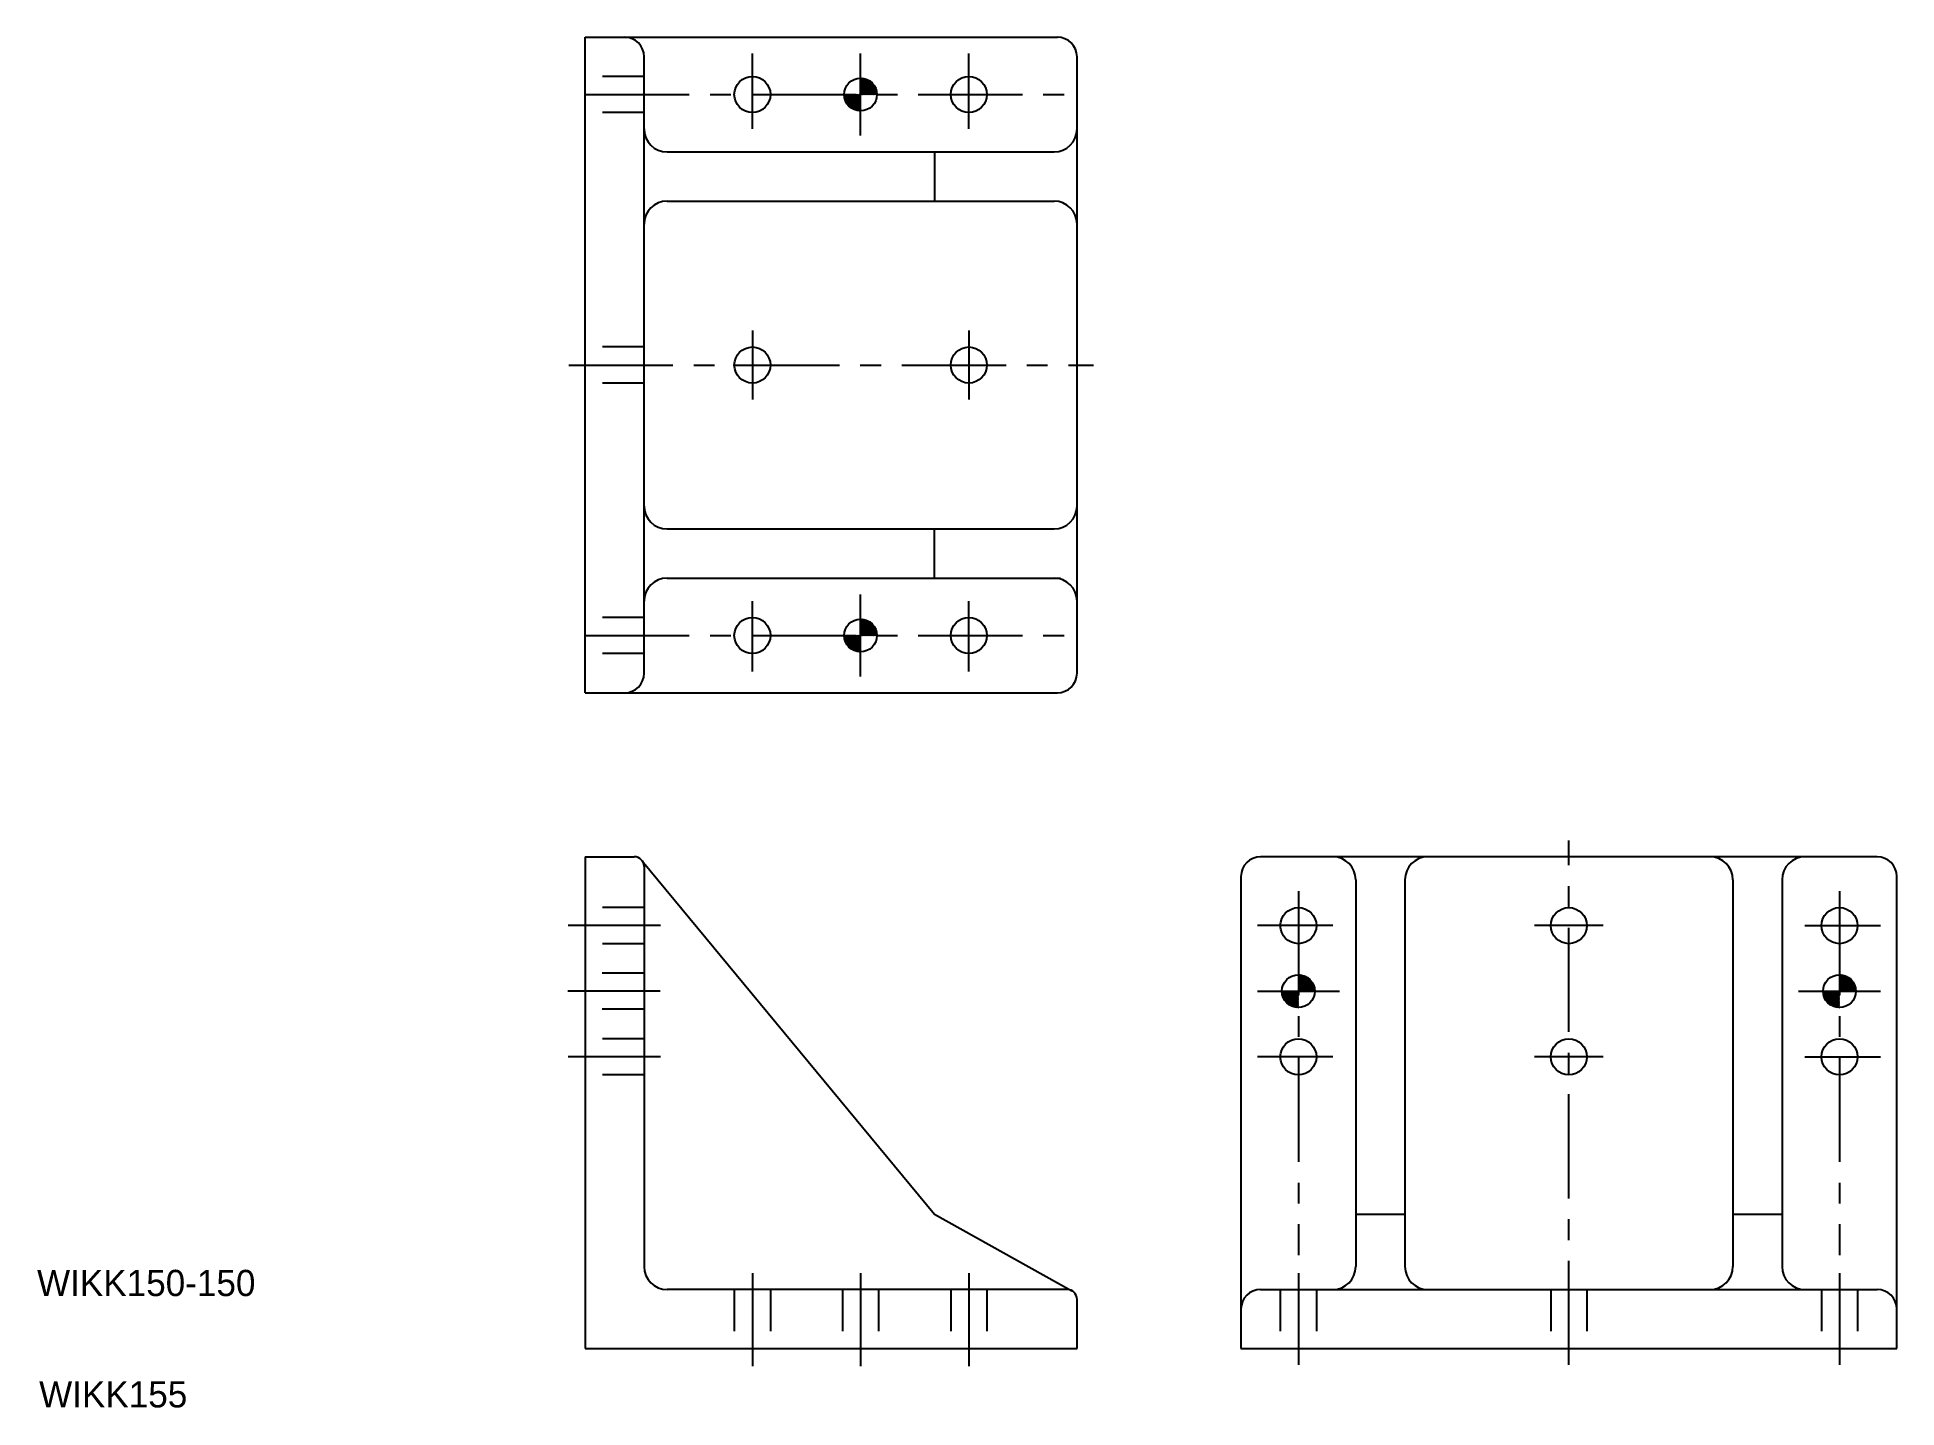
# Model space of a CAD drawing. Extents: x 300 to 867, y 391 to 809.
import ezdxf

# ---------------------------------------------------------------- set-up
doc = ezdxf.new("R2010")
doc.units = 0
doc.linetypes.add('CENTER', pattern=[50.8, 31.75, -6.35, 6.35, -6.35])
doc.linetypes.add('DASHED', pattern=[19.05, 12.7, -6.35])
doc.layers.get('0').update_dxf_attribs({"linetype": 'CONTINUOUS'})
doc.layers.add('CENTER', color=1, linetype='CENTER')

# ---------------------------------------------------------------- blocks, each defined once
blk = doc.blocks.new('*X3')
at = {"color": 0, "linetype": 'CONTINUOUS'}
for p, q in [((684.65, 522.58), (684.86, 522.8)), ((684.65, 522.3), (685.13, 522.78)), ((684.65, 522.01), (685.38, 522.75)), ((684.65, 521.73), (685.62, 522.7)), ((684.65, 521.45), (685.85, 522.65)), ((684.65, 521.16), (686.07, 522.59)), ((689.37, 517.8), (684.65, 522.52)), ((684.65, 520.88), (686.29, 522.52)), ((684.65, 520.6), (686.49, 522.45)), ((684.65, 520.32), (686.69, 522.36)), ((684.65, 520.03), (686.89, 522.27)), ((689.09, 517.8), (684.65, 522.24)), ((684.65, 519.75), (687.07, 522.17)), ((684.65, 519.47), (687.25, 522.07)), ((688.81, 517.8), (684.65, 521.96)), ((684.65, 519.18), (687.42, 521.96)), ((684.65, 518.9), (687.59, 521.84)), ((689.65, 517.81), (684.66, 522.8)), ((689.64, 518.1), (684.95, 522.79)), ((689.61, 518.41), (685.26, 522.76)), ((689.56, 518.75), (685.59, 522.71)), ((689.47, 519.12), (685.96, 522.62)), ((689.34, 519.53), (686.38, 522.49)), ((689.12, 520.03), (686.88, 522.28)), ((688.68, 520.75), (687.6, 521.83)), ((679.65, 517.58), (679.87, 517.8)), ((684.47, 512.8), (679.65, 517.62)), ((679.67, 517.32), (680.15, 517.8)), ((684.17, 512.82), (679.67, 517.32)), ((679.7, 517.07), (680.43, 517.8)), ((683.84, 512.87), (679.71, 516.99)), ((679.74, 516.83), (680.72, 517.8)), ((684.65, 512.91), (679.76, 517.8)), ((683.49, 512.94), (679.78, 516.64)), ((679.8, 516.6), (681, 517.8)), ((679.86, 516.37), (681.28, 517.8)), ((683.09, 513.05), (679.9, 516.25)), ((679.92, 516.16), (681.57, 517.8)), ((680, 515.95), (681.85, 517.8)), ((684.65, 513.19), (680.04, 517.8)), ((680.09, 515.75), (682.13, 517.8)), ((680.18, 515.56), (682.41, 517.8)), ((680.27, 515.38), (682.7, 517.8)), ((684.65, 513.47), (680.32, 517.8)), ((680.38, 515.2), (682.98, 517.8)), ((680.49, 515.03), (683.26, 517.8)), ((684.65, 513.76), (680.6, 517.8)), ((680.6, 514.86), (683.55, 517.8)), ((680.73, 514.7), (683.83, 517.8)), ((680.85, 514.54), (684.11, 517.8)), ((684.65, 514.04), (680.89, 517.8)), ((680.99, 514.39), (684.39, 517.8)), ((681.13, 514.25), (684.65, 517.77)), ((684.65, 514.32), (681.17, 517.8)), ((681.27, 514.11), (684.65, 517.49)), ((681.42, 513.98), (684.65, 517.21)), ((684.65, 514.61), (681.45, 517.8)), ((681.58, 513.85), (684.65, 516.92)), ((684.65, 514.89), (681.74, 517.8)), ((681.74, 513.73), (684.65, 516.64)), ((681.91, 513.62), (684.65, 516.36)), ((684.65, 515.17), (682.02, 517.8)), ((682.08, 513.51), (684.65, 516.07)), ((684.65, 515.45), (682.3, 517.8)), ((684.65, 515.74), (682.58, 517.8)), ((684.65, 516.02), (682.87, 517.8)), ((684.65, 516.3), (683.15, 517.8)), ((684.65, 516.59), (683.43, 517.8)), ((684.65, 516.87), (683.72, 517.8)), ((684.65, 517.15), (684, 517.8)), ((684.65, 517.43), (684.28, 517.8)), ((684.65, 517.72), (684.56, 517.8)), ((684.65, 518.62), (687.75, 521.72)), ((688.52, 517.8), (684.65, 521.68)), ((684.65, 518.34), (687.9, 521.59)), ((684.65, 518.05), (688.05, 521.46)), ((688.24, 517.8), (684.65, 521.39)), ((687.96, 517.8), (684.65, 521.11)), ((687.68, 517.8), (684.65, 520.83)), ((687.39, 517.8), (684.65, 520.54)), ((687.11, 517.8), (684.65, 520.26)), ((686.83, 517.8), (684.65, 519.98)), ((686.54, 517.8), (684.65, 519.7)), ((686.26, 517.8), (684.65, 519.41)), ((685.98, 517.8), (684.65, 519.13)), ((685.7, 517.8), (684.65, 518.85)), ((685.41, 517.8), (684.65, 518.56)), ((685.13, 517.8), (684.65, 518.28)), ((684.85, 517.8), (684.65, 518)), ((684.68, 517.8), (688.2, 521.32)), ((684.96, 517.8), (688.34, 521.18)), ((685.24, 517.8), (688.47, 521.03)), ((685.53, 517.8), (688.59, 520.87)), ((685.81, 517.8), (688.72, 520.71)), ((686.09, 517.8), (688.83, 520.54)), ((686.37, 517.8), (688.94, 520.37)), ((686.66, 517.8), (689.04, 520.19)), ((686.94, 517.8), (689.14, 520)), ((687.22, 517.8), (689.23, 519.81)), ((687.51, 517.8), (689.31, 519.61)), ((687.79, 517.8), (689.39, 519.4)), ((688.07, 517.8), (689.45, 519.18)), ((688.35, 517.8), (689.51, 518.96)), ((688.64, 517.8), (689.56, 518.72)), ((688.92, 517.8), (689.6, 518.48)), ((689.2, 517.8), (689.63, 518.23)), ((689.49, 517.8), (689.65, 517.96)), ((682.64, 513.22), (680.07, 515.79)), ((682.05, 513.53), (680.38, 515.2)), ((682.26, 513.41), (684.65, 515.79)), ((682.45, 513.31), (684.65, 515.51)), ((682.64, 513.22), (684.65, 515.23)), ((682.84, 513.14), (684.65, 514.94)), ((683.05, 513.06), (684.65, 514.66)), ((683.27, 512.99), (684.65, 514.38)), ((683.49, 512.94), (684.65, 514.09)), ((683.72, 512.89), (684.65, 513.81)), ((683.97, 512.85), (684.65, 513.53)), ((684.22, 512.82), (684.65, 513.25)), ((684.49, 512.8), (684.65, 512.96))]:
    blk.add_line(p, q, dxfattribs=at)
blk = doc.blocks.new('*X4')
at = {"color": 0, "linetype": 'CONTINUOUS'}
for p, q in [((849.65, 522.58), (849.86, 522.8)), ((849.65, 522.3), (850.13, 522.78)), ((849.65, 522.01), (850.38, 522.75)), ((849.65, 521.73), (850.62, 522.7)), ((849.65, 521.45), (850.85, 522.65)), ((849.65, 521.16), (851.07, 522.59)), ((854.37, 517.8), (849.65, 522.52)), ((849.65, 520.88), (851.29, 522.52)), ((849.65, 520.6), (851.49, 522.45)), ((849.65, 520.32), (851.69, 522.36)), ((849.65, 520.03), (851.89, 522.27)), ((854.09, 517.8), (849.65, 522.24)), ((849.65, 519.75), (852.07, 522.17)), ((849.65, 519.47), (852.25, 522.07)), ((853.81, 517.8), (849.65, 521.96)), ((849.65, 519.18), (852.42, 521.96)), ((849.65, 518.9), (852.59, 521.84)), ((854.65, 517.81), (849.66, 522.8)), ((854.64, 518.1), (849.95, 522.79)), ((854.61, 518.41), (850.26, 522.76)), ((854.56, 518.75), (850.59, 522.71)), ((854.47, 519.12), (850.96, 522.62)), ((854.34, 519.53), (851.38, 522.49)), ((854.12, 520.03), (851.88, 522.28)), ((853.68, 520.75), (852.6, 521.83)), ((844.65, 517.58), (844.87, 517.8)), ((849.47, 512.8), (844.65, 517.62)), ((844.67, 517.32), (845.15, 517.8)), ((849.17, 512.82), (844.67, 517.32)), ((844.7, 517.07), (845.43, 517.8)), ((848.84, 512.87), (844.71, 516.99)), ((844.74, 516.83), (845.72, 517.8)), ((849.65, 512.91), (844.76, 517.8)), ((848.49, 512.94), (844.78, 516.64)), ((844.8, 516.6), (846, 517.8)), ((844.86, 516.37), (846.28, 517.8)), ((848.09, 513.05), (844.9, 516.25)), ((844.92, 516.16), (846.57, 517.8)), ((845, 515.95), (846.85, 517.8)), ((849.65, 513.19), (845.04, 517.8)), ((845.09, 515.75), (847.13, 517.8)), ((845.18, 515.56), (847.41, 517.8)), ((845.27, 515.38), (847.7, 517.8)), ((849.65, 513.47), (845.32, 517.8)), ((845.38, 515.2), (847.98, 517.8)), ((845.49, 515.03), (848.26, 517.8)), ((849.65, 513.76), (845.6, 517.8)), ((845.6, 514.86), (848.55, 517.8)), ((845.73, 514.7), (848.83, 517.8)), ((845.85, 514.54), (849.11, 517.8)), ((849.65, 514.04), (845.89, 517.8)), ((845.99, 514.39), (849.39, 517.8)), ((846.13, 514.25), (849.65, 517.77)), ((849.65, 514.32), (846.17, 517.8)), ((846.27, 514.11), (849.65, 517.49)), ((846.42, 513.98), (849.65, 517.21)), ((849.65, 514.61), (846.45, 517.8)), ((846.58, 513.85), (849.65, 516.92)), ((849.65, 514.89), (846.74, 517.8)), ((846.74, 513.73), (849.65, 516.64)), ((846.91, 513.62), (849.65, 516.36)), ((849.65, 515.17), (847.02, 517.8)), ((847.08, 513.51), (849.65, 516.07)), ((849.65, 515.45), (847.3, 517.8)), ((849.65, 515.74), (847.58, 517.8)), ((849.65, 516.02), (847.87, 517.8)), ((849.65, 516.3), (848.15, 517.8)), ((849.65, 516.59), (848.43, 517.8)), ((849.65, 516.87), (848.72, 517.8)), ((849.65, 517.15), (849, 517.8)), ((849.65, 517.43), (849.28, 517.8)), ((849.65, 517.72), (849.56, 517.8)), ((849.65, 518.62), (852.75, 521.72)), ((853.52, 517.8), (849.65, 521.68)), ((849.65, 518.34), (852.9, 521.59)), ((849.65, 518.05), (853.05, 521.46)), ((853.24, 517.8), (849.65, 521.39)), ((852.96, 517.8), (849.65, 521.11)), ((852.68, 517.8), (849.65, 520.83)), ((852.39, 517.8), (849.65, 520.54)), ((852.11, 517.8), (849.65, 520.26)), ((851.83, 517.8), (849.65, 519.98)), ((851.54, 517.8), (849.65, 519.7)), ((851.26, 517.8), (849.65, 519.41)), ((850.98, 517.8), (849.65, 519.13)), ((850.7, 517.8), (849.65, 518.85)), ((850.41, 517.8), (849.65, 518.56)), ((850.13, 517.8), (849.65, 518.28)), ((849.85, 517.8), (849.65, 518)), ((849.68, 517.8), (853.2, 521.32)), ((849.96, 517.8), (853.34, 521.18)), ((850.24, 517.8), (853.47, 521.03)), ((850.53, 517.8), (853.59, 520.87)), ((850.81, 517.8), (853.72, 520.71)), ((851.09, 517.8), (853.83, 520.54)), ((851.37, 517.8), (853.94, 520.37)), ((851.66, 517.8), (854.04, 520.19)), ((851.94, 517.8), (854.14, 520)), ((852.22, 517.8), (854.23, 519.81)), ((852.51, 517.8), (854.31, 519.61)), ((852.79, 517.8), (854.39, 519.4)), ((853.07, 517.8), (854.45, 519.18)), ((853.35, 517.8), (854.51, 518.96)), ((853.64, 517.8), (854.56, 518.72)), ((853.92, 517.8), (854.6, 518.48)), ((854.2, 517.8), (854.63, 518.23)), ((854.49, 517.8), (854.65, 517.96)), ((847.64, 513.22), (845.07, 515.79)), ((847.05, 513.53), (845.38, 515.2)), ((847.26, 513.41), (849.65, 515.79)), ((847.45, 513.31), (849.65, 515.51)), ((847.64, 513.22), (849.65, 515.23)), ((847.84, 513.14), (849.65, 514.94)), ((848.05, 513.06), (849.65, 514.66)), ((848.27, 512.99), (849.65, 514.38)), ((848.49, 512.94), (849.65, 514.09)), ((848.72, 512.89), (849.65, 513.81)), ((848.97, 512.85), (849.65, 513.53)), ((849.22, 512.82), (849.65, 513.25)), ((849.49, 512.8), (849.65, 512.96))]:
    blk.add_line(p, q, dxfattribs=at)
blk = doc.blocks.new('*X5')
at = {"color": 0, "linetype": 'CONTINUOUS'}
for p, q in [((551.15, 631.08), (551.36, 631.3)), ((551.15, 630.8), (551.63, 631.28)), ((551.15, 630.51), (551.88, 631.25)), ((551.15, 630.23), (552.12, 631.2)), ((551.15, 629.95), (552.35, 631.15)), ((551.15, 629.66), (552.57, 631.09)), ((555.87, 626.3), (551.15, 631.02)), ((551.15, 629.38), (552.79, 631.02)), ((551.15, 629.1), (552.99, 630.95)), ((551.15, 628.82), (553.19, 630.86)), ((551.15, 628.53), (553.39, 630.77)), ((555.59, 626.3), (551.15, 630.74)), ((551.15, 628.25), (553.57, 630.67)), ((551.15, 627.97), (553.75, 630.57)), ((555.31, 626.3), (551.15, 630.46)), ((551.15, 627.68), (553.92, 630.46)), ((551.15, 627.4), (554.09, 630.34)), ((551.15, 627.12), (554.25, 630.22)), ((555.02, 626.3), (551.15, 630.18)), ((551.15, 626.84), (554.4, 630.09)), ((551.15, 626.55), (554.55, 629.96)), ((554.74, 626.3), (551.15, 629.89)), ((554.46, 626.3), (551.15, 629.61)), ((556.15, 626.31), (551.16, 631.3)), ((551.18, 626.3), (554.7, 629.82)), ((556.14, 626.6), (551.45, 631.29)), ((551.46, 626.3), (554.84, 629.68)), ((551.74, 626.3), (554.97, 629.53)), ((556.11, 626.91), (551.76, 631.26)), ((556.06, 627.25), (552.09, 631.21)), ((555.97, 627.62), (552.46, 631.12)), ((555.84, 628.03), (552.88, 630.99)), ((555.62, 628.53), (553.38, 630.78)), ((555.18, 629.25), (554.1, 630.33)), ((546.15, 626.08), (546.37, 626.3)), ((550.97, 621.3), (546.15, 626.12)), ((546.17, 625.82), (546.65, 626.3)), ((550.67, 621.32), (546.17, 625.82)), ((546.2, 625.57), (546.93, 626.3)), ((550.34, 621.37), (546.21, 625.49)), ((546.24, 625.33), (547.22, 626.3)), ((551.15, 621.41), (546.26, 626.3)), ((549.99, 621.44), (546.28, 625.14)), ((546.3, 625.1), (547.5, 626.3)), ((546.36, 624.87), (547.78, 626.3)), ((549.59, 621.55), (546.4, 624.75)), ((546.42, 624.66), (548.07, 626.3)), ((546.5, 624.45), (548.35, 626.3)), ((551.15, 621.69), (546.54, 626.3)), ((549.14, 621.72), (546.57, 624.29)), ((546.59, 624.25), (548.63, 626.3)), ((546.68, 624.06), (548.91, 626.3)), ((546.77, 623.88), (549.2, 626.3)), ((551.15, 621.97), (546.82, 626.3)), ((546.88, 623.7), (549.48, 626.3)), ((546.99, 623.53), (549.76, 626.3)), ((551.15, 622.26), (547.1, 626.3)), ((547.1, 623.36), (550.05, 626.3)), ((547.23, 623.2), (550.33, 626.3)), ((547.35, 623.04), (550.61, 626.3)), ((551.15, 622.54), (547.39, 626.3)), ((547.49, 622.89), (550.89, 626.3)), ((547.63, 622.75), (551.15, 626.27)), ((551.15, 622.82), (547.67, 626.3)), ((547.77, 622.61), (551.15, 625.99)), ((547.92, 622.48), (551.15, 625.71)), ((551.15, 623.11), (547.95, 626.3)), ((548.08, 622.35), (551.15, 625.42)), ((551.15, 623.39), (548.24, 626.3)), ((548.24, 622.23), (551.15, 625.14)), ((548.41, 622.12), (551.15, 624.86)), ((551.15, 623.67), (548.52, 626.3)), ((548.58, 622.01), (551.15, 624.57)), ((548.76, 621.91), (551.15, 624.29)), ((551.15, 623.95), (548.8, 626.3)), ((548.95, 621.81), (551.15, 624.01)), ((551.15, 624.24), (549.08, 626.3)), ((551.15, 624.52), (549.37, 626.3)), ((551.15, 624.8), (549.65, 626.3)), ((551.15, 625.09), (549.93, 626.3)), ((551.15, 625.37), (550.22, 626.3)), ((551.15, 625.65), (550.5, 626.3)), ((551.15, 625.93), (550.78, 626.3)), ((551.15, 626.22), (551.06, 626.3)), ((554.18, 626.3), (551.15, 629.33)), ((553.89, 626.3), (551.15, 629.04)), ((553.61, 626.3), (551.15, 628.76)), ((553.33, 626.3), (551.15, 628.48)), ((553.04, 626.3), (551.15, 628.2)), ((552.76, 626.3), (551.15, 627.91)), ((552.48, 626.3), (551.15, 627.63)), ((552.2, 626.3), (551.15, 627.35)), ((551.91, 626.3), (551.15, 627.06)), ((551.63, 626.3), (551.15, 626.78)), ((551.35, 626.3), (551.15, 626.5)), ((552.03, 626.3), (555.09, 629.37)), ((552.31, 626.3), (555.22, 629.21)), ((552.59, 626.3), (555.33, 629.04)), ((552.87, 626.3), (555.44, 628.87)), ((553.16, 626.3), (555.54, 628.69)), ((553.44, 626.3), (555.64, 628.5)), ((553.72, 626.3), (555.73, 628.31)), ((554.01, 626.3), (555.81, 628.11)), ((554.29, 626.3), (555.89, 627.9)), ((554.57, 626.3), (555.95, 627.68)), ((554.85, 626.3), (556.01, 627.46)), ((555.14, 626.3), (556.06, 627.22)), ((555.42, 626.3), (556.1, 626.98)), ((555.7, 626.3), (556.13, 626.73)), ((555.99, 626.3), (556.15, 626.46)), ((548.55, 622.03), (546.88, 623.7)), ((549.14, 621.72), (551.15, 623.73)), ((549.34, 621.64), (551.15, 623.44)), ((549.55, 621.56), (551.15, 623.16)), ((549.77, 621.49), (551.15, 622.88)), ((549.99, 621.44), (551.15, 622.59)), ((550.22, 621.39), (551.15, 622.31)), ((550.47, 621.35), (551.15, 622.03)), ((550.72, 621.32), (551.15, 621.75)), ((550.99, 621.3), (551.15, 621.46))]:
    blk.add_line(p, q, dxfattribs=at)
blk = doc.blocks.new('*X6')
at = {"color": 0, "linetype": 'CONTINUOUS'}
for p, q in [((551.15, 796.08), (551.36, 796.3)), ((551.15, 795.8), (551.63, 796.28)), ((551.15, 795.51), (551.88, 796.25)), ((551.15, 795.23), (552.12, 796.2)), ((551.15, 794.95), (552.35, 796.15)), ((551.15, 794.66), (552.57, 796.09)), ((555.87, 791.3), (551.15, 796.02)), ((551.15, 794.38), (552.79, 796.02)), ((551.15, 794.1), (552.99, 795.95)), ((551.15, 793.82), (553.19, 795.86)), ((551.15, 793.53), (553.39, 795.77)), ((555.59, 791.3), (551.15, 795.74)), ((551.15, 793.25), (553.57, 795.67)), ((551.15, 792.97), (553.75, 795.57)), ((555.31, 791.3), (551.15, 795.46)), ((551.15, 792.68), (553.92, 795.46)), ((551.15, 792.4), (554.09, 795.34)), ((551.15, 792.12), (554.25, 795.22)), ((555.02, 791.3), (551.15, 795.18)), ((551.15, 791.84), (554.4, 795.09)), ((551.15, 791.55), (554.55, 794.96)), ((554.74, 791.3), (551.15, 794.89)), ((554.46, 791.3), (551.15, 794.61)), ((554.18, 791.3), (551.15, 794.33)), ((553.89, 791.3), (551.15, 794.04)), ((556.15, 791.31), (551.16, 796.3)), ((551.18, 791.3), (554.7, 794.82)), ((556.14, 791.6), (551.45, 796.29)), ((551.46, 791.3), (554.84, 794.68)), ((551.74, 791.3), (554.97, 794.53)), ((556.11, 791.91), (551.76, 796.26)), ((552.03, 791.3), (555.09, 794.37)), ((556.06, 792.25), (552.09, 796.21)), ((552.31, 791.3), (555.22, 794.21)), ((555.97, 792.62), (552.46, 796.12)), ((552.59, 791.3), (555.33, 794.04)), ((555.84, 793.03), (552.88, 795.99)), ((555.62, 793.53), (553.38, 795.78)), ((555.18, 794.25), (554.1, 795.33)), ((546.15, 791.08), (546.37, 791.3)), ((550.97, 786.3), (546.15, 791.12)), ((546.17, 790.82), (546.65, 791.3)), ((550.67, 786.32), (546.17, 790.82)), ((546.2, 790.57), (546.93, 791.3)), ((550.34, 786.37), (546.21, 790.49)), ((546.24, 790.33), (547.22, 791.3)), ((551.15, 786.41), (546.26, 791.3)), ((549.99, 786.44), (546.28, 790.14)), ((546.3, 790.1), (547.5, 791.3)), ((546.36, 789.87), (547.78, 791.3)), ((549.59, 786.55), (546.4, 789.75)), ((546.42, 789.66), (548.07, 791.3)), ((546.5, 789.45), (548.35, 791.3)), ((551.15, 786.69), (546.54, 791.3)), ((549.14, 786.72), (546.57, 789.29)), ((546.59, 789.25), (548.63, 791.3)), ((546.68, 789.06), (548.91, 791.3)), ((546.77, 788.88), (549.2, 791.3)), ((551.15, 786.97), (546.82, 791.3)), ((546.88, 788.7), (549.48, 791.3)), ((548.55, 787.03), (546.88, 788.7)), ((546.99, 788.53), (549.76, 791.3)), ((551.15, 787.26), (547.1, 791.3)), ((547.1, 788.36), (550.05, 791.3)), ((547.23, 788.2), (550.33, 791.3)), ((547.35, 788.04), (550.61, 791.3)), ((551.15, 787.54), (547.39, 791.3)), ((547.49, 787.89), (550.89, 791.3)), ((547.63, 787.75), (551.15, 791.27)), ((551.15, 787.82), (547.67, 791.3)), ((547.77, 787.61), (551.15, 790.99)), ((547.92, 787.48), (551.15, 790.71)), ((551.15, 788.11), (547.95, 791.3)), ((548.08, 787.35), (551.15, 790.42)), ((551.15, 788.39), (548.24, 791.3)), ((548.24, 787.23), (551.15, 790.14)), ((548.41, 787.12), (551.15, 789.86)), ((551.15, 788.67), (548.52, 791.3)), ((548.58, 787.01), (551.15, 789.57)), ((548.76, 786.91), (551.15, 789.29)), ((551.15, 788.95), (548.8, 791.3)), ((548.95, 786.81), (551.15, 789.01)), ((551.15, 789.24), (549.08, 791.3)), ((549.14, 786.72), (551.15, 788.73)), ((549.34, 786.64), (551.15, 788.44)), ((551.15, 789.52), (549.37, 791.3)), ((551.15, 789.8), (549.65, 791.3)), ((551.15, 790.09), (549.93, 791.3)), ((551.15, 790.37), (550.22, 791.3)), ((551.15, 790.65), (550.5, 791.3)), ((551.15, 790.93), (550.78, 791.3)), ((551.15, 791.22), (551.06, 791.3)), ((553.61, 791.3), (551.15, 793.76)), ((553.33, 791.3), (551.15, 793.48)), ((553.04, 791.3), (551.15, 793.2)), ((552.76, 791.3), (551.15, 792.91)), ((552.48, 791.3), (551.15, 792.63)), ((552.2, 791.3), (551.15, 792.35)), ((551.91, 791.3), (551.15, 792.06)), ((551.63, 791.3), (551.15, 791.78)), ((551.35, 791.3), (551.15, 791.5)), ((552.87, 791.3), (555.44, 793.87)), ((553.16, 791.3), (555.54, 793.69)), ((553.44, 791.3), (555.64, 793.5)), ((553.72, 791.3), (555.73, 793.31)), ((554.01, 791.3), (555.81, 793.11)), ((554.29, 791.3), (555.89, 792.9)), ((554.57, 791.3), (555.95, 792.68)), ((554.85, 791.3), (556.01, 792.46)), ((555.14, 791.3), (556.06, 792.22)), ((555.42, 791.3), (556.1, 791.98)), ((555.7, 791.3), (556.13, 791.73)), ((555.99, 791.3), (556.15, 791.46)), ((549.55, 786.56), (551.15, 788.16)), ((549.77, 786.49), (551.15, 787.88)), ((549.99, 786.44), (551.15, 787.59)), ((550.22, 786.39), (551.15, 787.31)), ((550.47, 786.35), (551.15, 787.03)), ((550.72, 786.32), (551.15, 786.75)), ((550.99, 786.3), (551.15, 786.46))]:
    blk.add_line(p, q, dxfattribs=at)

msp = doc.modelspace()

# ---------------------------------------------------------------- linework, layer by layer
at = {"color": 7, "linetype": 'CONTINUOUS'}
for p, q in [((467.15, 608.8), (467.15, 808.8)), ((467.15, 808.8), (611.15, 808.8)), ((485.15, 614.8), (485.15, 802.8)), ((617.15, 614.8), (617.15, 802.8)), ((492.15, 773.8), (610.15, 773.8)), ((573.65, 773.8), (573.65, 758.8)), ((492.15, 758.8), (610.15, 758.8)), ((492.15, 658.8), (610.15, 658.8)), ((573.65, 643.8), (573.65, 658.8)), ((492.15, 643.8), (612.15, 643.8)), ((596.15, 643.8), (610.15, 643.8)), ((467.15, 608.8), (611.15, 608.8)), ((467.15, 558.8), (467.15, 408.8)), ((467.15, 558.8), (482.15, 558.8)), ((484.46, 557.71), (573.65, 449.8)), ((485.15, 555.8), (485.15, 433.8)), ((861.15, 558.8), (673.15, 558.8)), ((667.15, 552.8), (667.15, 408.8)), ((702.15, 551.8), (702.15, 433.8)), ((717.15, 551.8), (717.15, 433.8)), ((817.15, 551.8), (817.15, 433.8)), ((832.15, 551.8), (832.15, 433.8)), ((867.15, 408.8), (867.15, 552.8)), ((573.65, 449.8), (615.61, 426.42)), ((702.15, 449.8), (717.15, 449.8)), ((817.15, 449.8), (832.15, 449.8)), ((614.15, 426.8), (492.15, 426.8)), ((673.15, 426.8), (861.15, 426.8)), ((617.15, 408.8), (617.15, 423.8)), ((467.15, 408.8), (617.15, 408.8)), ((667.15, 408.8), (867.15, 408.8))]:
    msp.add_line(p, q, dxfattribs=at)
at = {"color": 3, "linetype": 'DASHED'}
for p, q in [((485.15, 796.8), (467.15, 796.8)), ((485.15, 785.8), (467.15, 785.8)), ((485.15, 714.3), (467.15, 714.3)), ((485.15, 703.3), (467.15, 703.3)), ((485.15, 631.8), (467.15, 631.8)), ((485.15, 620.8), (467.15, 620.8)), ((485.15, 543.3), (467.15, 543.3)), ((485.15, 532.3), (467.15, 532.3)), ((485, 523.3), (467, 523.3)), ((485, 512.3), (467, 512.3)), ((485.15, 503.3), (467.15, 503.3)), ((485.15, 492.3), (467.15, 492.3)), ((512.65, 426.8), (512.65, 408.8)), ((523.65, 426.8), (523.65, 408.8)), ((545.65, 426.8), (545.65, 408.8)), ((556.65, 426.8), (556.65, 408.8)), ((578.65, 426.8), (578.65, 408.8)), ((589.65, 426.8), (589.65, 408.8)), ((679.15, 426.8), (679.15, 408.8)), ((690.15, 426.8), (690.15, 408.8)), ((761.65, 426.8), (761.65, 408.8)), ((772.65, 426.8), (772.65, 408.8)), ((844.15, 426.8), (844.15, 408.8)), ((855.15, 426.8), (855.15, 408.8))]:
    msp.add_line(p, q, dxfattribs=at)
at = {"color": 7, "linetype": 'CONTINUOUS'}
for centre, radius in [((518.15, 791.3), 5.5), ((551.15, 791.3), 5), ((584.15, 791.3), 5.5), ((518.15, 708.8), 5.5), ((584.15, 708.8), 5.5), ((518.15, 626.3), 5.5), ((551.15, 626.3), 5), ((584.15, 626.3), 5.5), ((684.65, 537.8), 5.5), ((767.15, 537.8), 5.5), ((849.65, 537.8), 5.5), ((684.65, 517.8), 5), ((849.65, 517.8), 5), ((684.65, 497.8), 5.5), ((767.15, 497.8), 5.5), ((849.65, 497.8), 5.5)]:
    msp.add_circle(centre, radius, dxfattribs=at)
for centre, radius, start, end in [((479.15, 802.8), 6, 0, 90), ((611.15, 802.8), 6, 0, 90), ((492.15, 780.8), 7, 180, 270), ((610.15, 780.8), 7, 270, 0), ((492.15, 751.8), 7, 90, 180), ((610.15, 751.8), 7, 0, 90), ((492.15, 665.8), 7, 180, 270), ((610.15, 665.8), 7, 270, 0), ((492.15, 636.8), 7, 90, 180), ((610.15, 636.8), 7, 0, 90), ((479.15, 614.8), 6, 270, 0), ((611.15, 614.8), 6, 270, 0), ((482.15, 555.8), 3, 0, 90), ((673.15, 552.8), 6, 90, 180), ((695.15, 551.8), 7, 0, 90), ((724.15, 551.8), 7, 90, 180), ((810.15, 551.8), 7, 360, 90), ((839.15, 551.8), 7, 90, 180), ((861.15, 552.8), 6, 0, 90), ((490.15, 431.8), 5, 180, 180), ((492.15, 433.8), 7, 180, 270), ((695.15, 433.8), 7, 270, 0), ((724.15, 433.8), 7, 180, 270), ((810.15, 433.8), 7, 270, 360), ((839.15, 433.8), 7, 180, 270), ((614.15, 423.8), 3, 0, 90), ((673.15, 420.8), 6, 90, 180), ((861.15, 420.8), 6, 0, 90)]:
    msp.add_arc(centre, radius, start, end, dxfattribs=at)
at = {"layer": 'CENTER', "color": 1, "linetype": 'CENTER'}
for p, q in [((518.15, 780.8), (518.15, 803.8)), ((551.15, 778.8), (551.15, 803.8)), ((584.15, 780.8), (584.15, 803.8)), ((467.15, 791.3), (617.15, 791.3)), ((462.15, 708.8), (622.15, 708.8)), ((518.15, 615.3), (518.15, 636.8)), ((551.15, 613.8), (551.15, 638.8)), ((584.15, 615.3), (584.15, 636.8)), ((467.15, 626.3), (617.15, 626.3)), ((767.15, 403.8), (767.15, 563.8)), ((684.65, 548.3), (684.65, 437.3)), ((849.65, 548.3), (849.65, 437.3)), ((490.15, 537.8), (462.02, 537.8)), ((695.15, 537.8), (672.15, 537.8)), ((777.65, 537.8), (756.65, 537.8)), ((839.15, 537.8), (862.15, 537.8)), ((490, 517.8), (461.87, 517.8)), ((672.15, 517.8), (697.15, 517.8)), ((837.15, 517.8), (862.15, 517.8)), ((490.15, 497.8), (462.02, 497.8)), ((695.15, 497.8), (672.15, 497.8)), ((777.65, 497.8), (756.65, 497.8)), ((839.15, 497.8), (862.15, 497.8)), ((518.15, 431.8), (518.15, 403.44)), ((551.15, 431.8), (551.15, 403.44)), ((584.15, 431.8), (584.15, 403.44)), ((684.65, 431.8), (684.65, 403.84)), ((849.65, 431.8), (849.65, 403.8))]:
    msp.add_line(p, q, dxfattribs=at)
at = {"layer": 'CENTER', "color": 1, "linetype": 'CONTINUOUS'}
for p, q in [((518.15, 719.3), (518.15, 698.3)), ((584.15, 719.3), (584.15, 698.3))]:
    msp.add_line(p, q, dxfattribs=at)

# ---------------------------------------------------------------- block references
at = {"color": 7, "linetype": 'CONTINUOUS'}
for name in ['*X6', '*X5', '*X3', '*X4']:
    msp.add_blockref(name, (0, 0), dxfattribs=at)

# ---------------------------------------------------------------- texts
for s, p in [('WIKK150-150', (300.01, 424.81)), ('WIKK155', (300.64, 390.84))]:
    msp.add_text(s, height=8, dxfattribs=at).set_placement(p)

doc.saveas('drawing.dxf')
